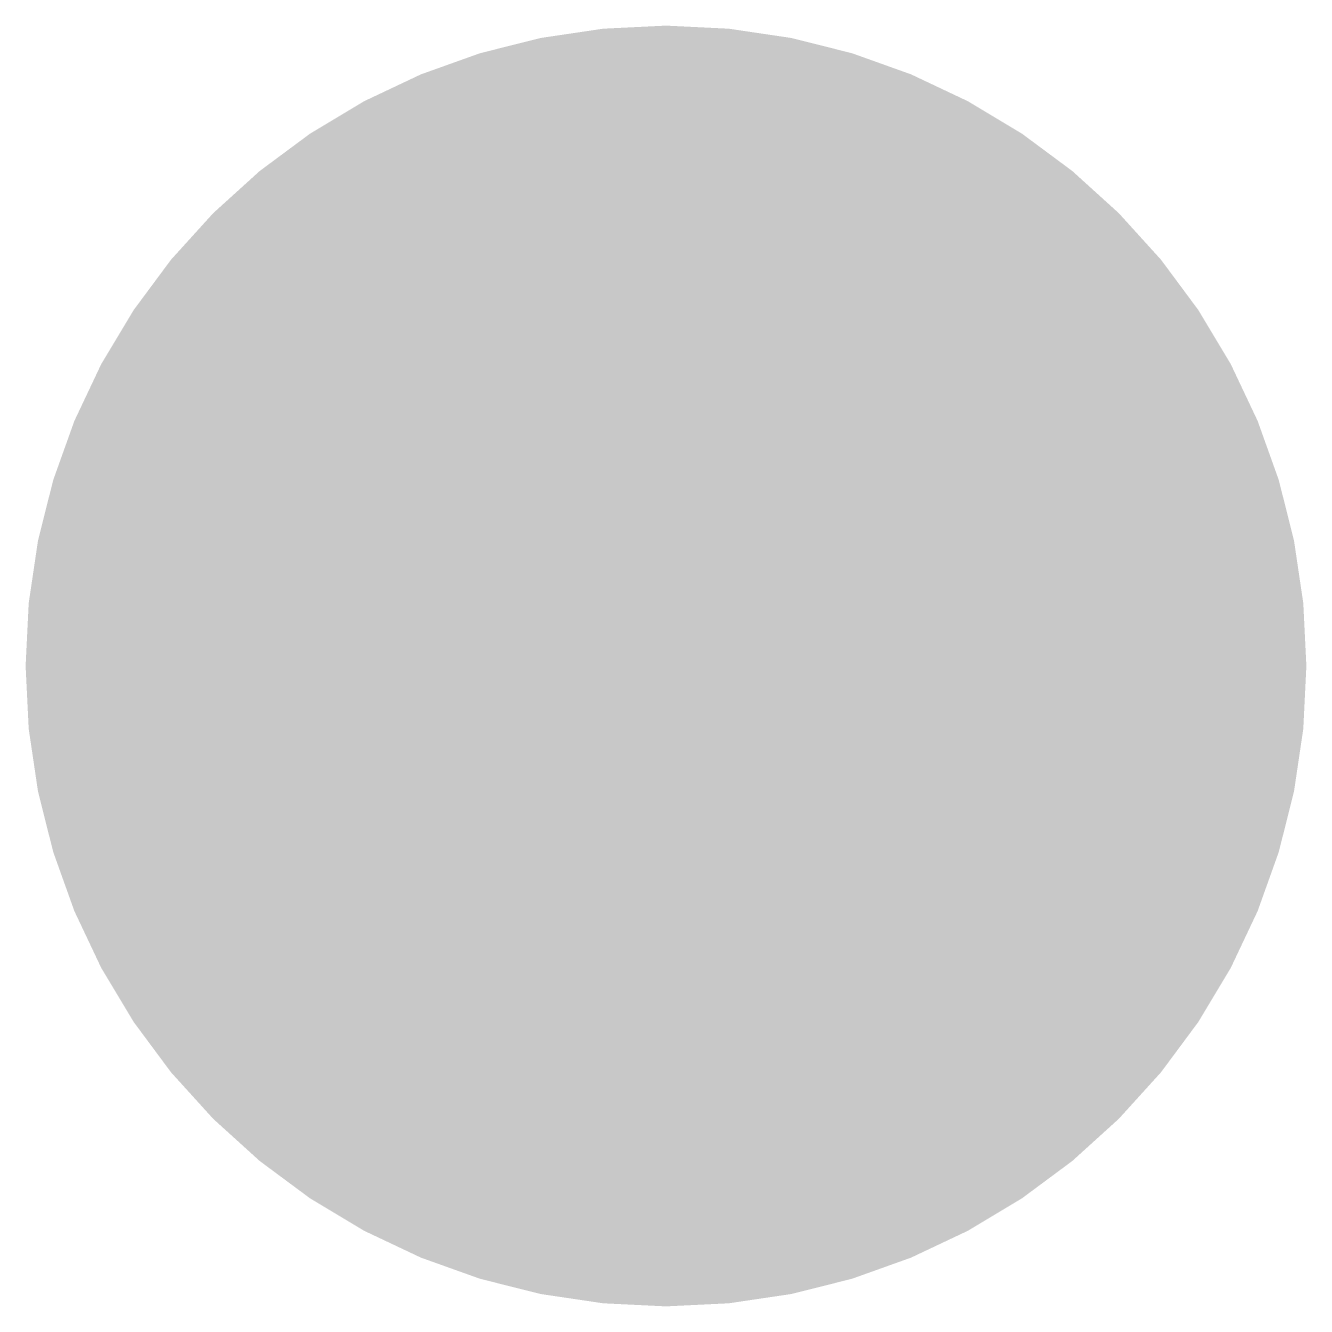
# Model space of a CAD drawing. Header units: millimetres. Extents: x 1.07 to 6.94, y 1.08 to 4.96.
# Drawn here: x 6.546 to 6.914, y 1.081 to 1.449 of the extents above; entities that cross this region are included whole.
import ezdxf

# ---------------------------------------------------------------- set-up
doc = ezdxf.new("R2010")
doc.units = ezdxf.units.MM
doc.header["$MEASUREMENT"] = 0
for name, color, linetype in [('BottomLayer', 5, 'Continuous'), ('BottomSolder', 6, 'Continuous'), ('MultiLayer', 9, 'Continuous'), ('PadHoleLayer', 156, 'Continuous'), ('TopLayer', 1, 'Continuous'), ('TopSolder', 216, 'Continuous')]:
    doc.layers.add(name, color=color, linetype=linetype)

msp = doc.modelspace()

# ---------------------------------------------------------------- linework, layer by layer
at = {"layer": 'BottomLayer', "const_width": 0.18}
msp.add_lwpolyline([(6.64, 1.265, 1), (6.82, 1.265, 1)], format="xyb", close=True, dxfattribs=at)
at = {"layer": 'BottomSolder', "const_width": 0.184}
msp.add_lwpolyline([(6.638, 1.265, 1), (6.822, 1.265, 1)], format="xyb", close=True, dxfattribs=at)
at = {"layer": 'MultiLayer', "const_width": 0.18}
msp.add_lwpolyline([(6.64, 1.265, 1), (6.82, 1.265, 1)], format="xyb", close=True, dxfattribs=at)
at = {"layer": 'PadHoleLayer', "const_width": 0.076}
msp.add_lwpolyline([(6.692, 1.265, 1), (6.768, 1.265, 1)], format="xyb", close=True, dxfattribs=at)
at = {"layer": 'TopLayer', "const_width": 0.18}
msp.add_lwpolyline([(6.64, 1.265, 1), (6.82, 1.265, 1)], format="xyb", close=True, dxfattribs=at)
at = {"layer": 'TopSolder', "const_width": 0.184}
msp.add_lwpolyline([(6.638, 1.265, 1), (6.822, 1.265, 1)], format="xyb", close=True, dxfattribs=at)

doc.saveas('drawing.dxf')
